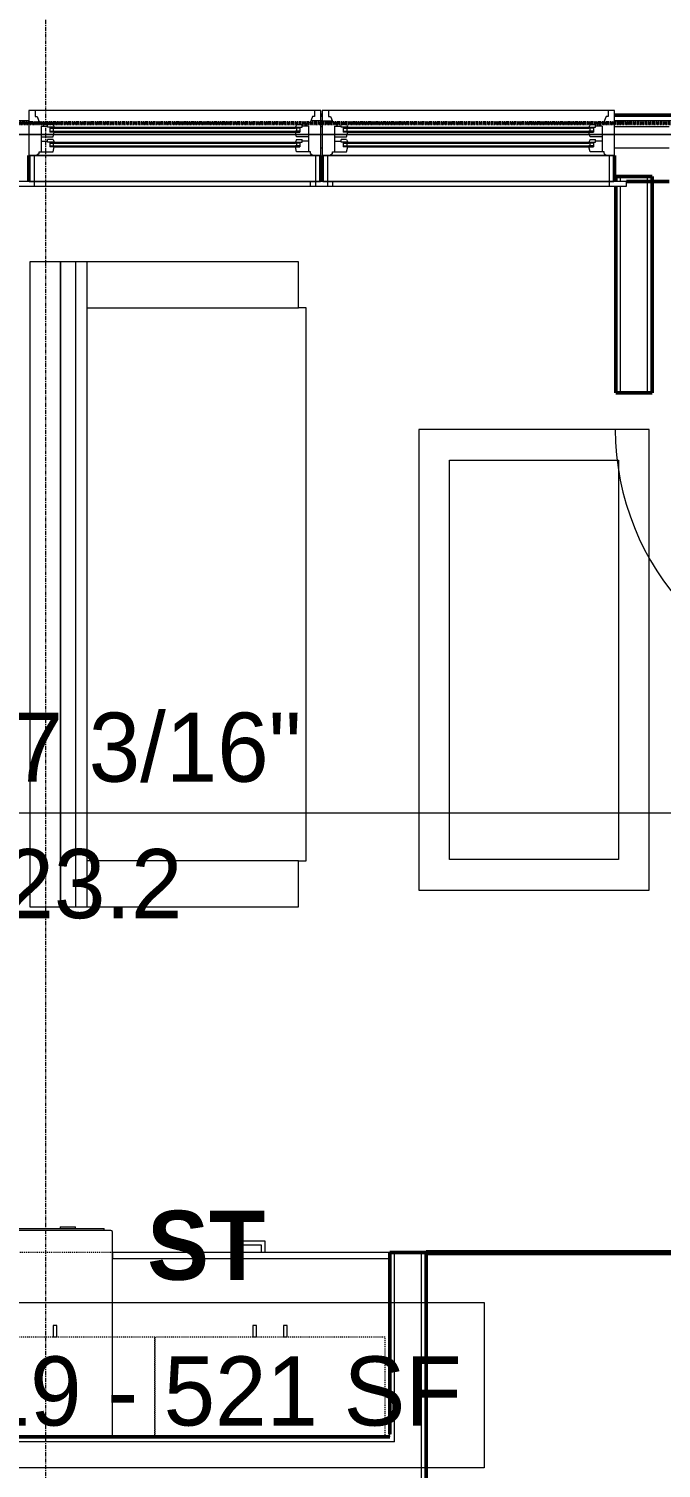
# Model space of a CAD drawing. Header units: inches. Extents: x -4266 to -1814, y 9706 to 12441.
# Drawn here: x -2829.5 to -2747.2, y 11913.5 to 12100.9 of the extents above; entities that cross this region are included whole.
import ezdxf

# ---------------------------------------------------------------- set-up
doc = ezdxf.new("R2010")
doc.units = ezdxf.units.IN
doc.header["$MEASUREMENT"] = 0
for name, pattern in [('Dash', [0.25, 0.125, -0.125]), ('Dash 1_16_', [0.125, 0.0625, -0.0625]), ('Double Dash 3_8_', [1, 0.375, -0.125, 0.125, -0.125, 0.125, -0.125]), ('Grid Line 1_2_', [0.875, 0.5, -0.125, 0.125, -0.125])]:
    doc.linetypes.add(name, pattern=pattern)
for name, color, linetype, lineweight in [('A-ANNO-DIMS', 211, 'Continuous', 9), ('A-ANNO-DIMS-96', 211, 'Continuous', 9), ('A-AREA-1', 90, 'Continuous', 70), ('A-AREA-IDEN', 2, 'Continuous', 9), ('A-DOOR-1', 7, 'Continuous', 9), ('A-DOOR-FRAM-1', 50, 'Continuous', 20), ('A-GLAZ-1', 7, 'Continuous', 9), ('A-GLAZ-2', 50, 'Continuous', 20), ('A-WALL-3', 250, 'Continuous', 50), ('A-WALL-4', 10, 'Continuous', 13), ('C-PROP-LINE-1', 250, 'Double Dash 3_8_', 50), ('C-PROP-LINE-2', 91, 'Dash 1_16_', 50), ('I-FURN', 30, 'Continuous', 9), ('I-FURN-1', 7, 'Continuous', 9), ('Q-CASE-2', 7, 'Continuous', 9), ('Q-CASE-4', 7, 'Dash', 9), ('Q-CASE-HDLN-1', 7, 'Dash', 9), ('Q-SPCQ-2', 7, 'Continuous', 9), ('S-GRID-1', 1, 'Grid Line 1_2_', 9)]:
    doc.layers.add(name, color=color, linetype=linetype, lineweight=lineweight)
doc.styles.add('Century Gothic', font='ufonts.com_century-gothic.ttf', dxfattribs={"height": 9})
doc.styles.add('Century Gothic_B', font='GOTHICB.TTF', dxfattribs={"height": 9})
doc.dimstyles.new('OD__1_16__Tol__', dxfattribs={"dimscale": 12, "dimtxt": 9.397514, "dimasz": 1, "dimexe": 0.75, "dimexo": 0.5, "dimgap": 0.125, "dimtad": 1, "dimdec": 4, "dimrnd": 0.0625, "dimzin": 3, "dimdsep": 46, "dimlunit": 4, "dimtxsty": 'Century Gothic', "dimblk1": 'OBLIQUE', "dimblk2": 'OBLIQUE', "dimsah": 1, "dimcen": 0.09, "dimdle": 0.75, "dimazin": 0, "dimtfac": 1, "dimtdec": 4, "dimtix": 1, "dimtmove": 0, "dimatfit": 3, "dimfxl": 1, "dimtvp": 1, "dimtfill": 1, "dimfrac": 2, "dimtolj": 1, "dimtzin": 0, "dimarcsym": 2})

# ---------------------------------------------------------------- blocks, each defined once
blk = doc.blocks.new('DIMBLOCK18-FLOOR PLAN - 1ST FLOOR')
at = {"layer": 'A-ANNO-DIMS-96', "lineweight": 50}
for p, q in [((-4038.48, 12087.19), (-4044.48, 12093.19)), ((-4038.48, 12087.19), (-4032.48, 12081.19)), ((-4038.48, 11782.99), (-4044.48, 11788.99)), ((-4038.48, 11782.99), (-4032.48, 11776.99))]:
    blk.add_line(p, q, dxfattribs=at)
at = {"layer": 'A-ANNO-DIMS-96'}
for p, q in [((-2526.32, 12087.19), (-4047.48, 12087.19)), ((-4038.48, 11782.99), (-4038.48, 12087.19)), ((-4038.48, 12087.19), (-2526.32, 12087.19)), ((-3753.32, 11782.99), (-4047.48, 11782.99)), ((-4038.48, 11782.99), (-3753.32, 11782.99))]:
    blk.add_line(p, q, dxfattribs=at)
at = {"layer": 'A-ANNO-DIMS-96', "color": 0, "char_height": 9, "attachment_point": 1, "rotation": 90, "line_spacing_factor": 0.984502, "style": 'Century Gothic', "bg_fill": 3, "box_fill_scale": 1.25, "bg_fill_color": 256, "bg_fill_true_color": 13158600, "bg_fill_transparency": 0}
for s, insert, width in [('25\' - 4 3/16"', (-4051.52, 11900.86), 82.1611), ('304.2', (-4033.75, 11919.35), 37.7691)]:
    blk.add_mtext(s, dxfattribs=dict(at, insert=insert, width=width))
blk = doc.blocks.new('_Oblique')
at = {"color": 0, "linetype": 'ByBlock', "lineweight": -2}
blk.add_line((-0.5, -0.5), (0.5, 0.5), dxfattribs=at)
blk = doc.blocks.new('DIMBLOCK35-FLOOR PLAN - 1ST FLOOR')
at = {"layer": 'A-ANNO-DIMS-96', "lineweight": 50}
for p, q in [((-2935.52, 11998.88), (-2929.52, 12004.88)), ((-2712.32, 11998.88), (-2706.32, 12004.88)), ((-2935.52, 11998.88), (-2941.52, 11992.88)), ((-2712.32, 11998.88), (-2718.32, 11992.88))]:
    blk.add_line(p, q, dxfattribs=at)
at = {"layer": 'A-ANNO-DIMS-96'}
for p, q in [((-2935.52, 12001.37), (-2935.52, 11989.88)), ((-2935.52, 11998.88), (-2935.52, 12001.37)), ((-2712.32, 12001.37), (-2712.32, 11989.88)), ((-2712.32, 11998.88), (-2712.32, 12001.37)), ((-2935.52, 11998.88), (-2712.32, 11998.88))]:
    blk.add_line(p, q, dxfattribs=at)
at = {"layer": 'A-ANNO-DIMS-96', "color": 0, "char_height": 9, "attachment_point": 1, "line_spacing_factor": 0.984502, "style": 'Century Gothic', "bg_fill": 3, "box_fill_scale": 1.25, "bg_fill_color": 256, "bg_fill_true_color": 13158600, "bg_fill_transparency": 0}
for s, insert, width in [('18\' - 7 3/16"', (-2858.16, 12011.92), 82.1611), ('223.2', (-2839.66, 11994.15), 37.7691)]:
    blk.add_mtext(s, dxfattribs=dict(at, insert=insert, width=width))

msp = doc.modelspace()

# ---------------------------------------------------------------- dimensions: what is measured, and where the dimension line sits
at = {"layer": 'A-ANNO-DIMS'}
dim = msp.add_linear_dim(base=(-4038.48434, 12087.1894), p1=(-3747.32374, 11782.9894), p2=(-2520.32374, 12087.1894), angle=90, dimstyle='OD__1_16__Tol__', override={"dimpost": '<>\\X', "dimfxl": 1264.146605}, dxfattribs=at)
dim.commit()
dim.dimension.update_dxf_attribs({"geometry": 'DIMBLOCK18-FLOOR PLAN - 1ST FLOOR', "text_midpoint": (-4038.48434, 11935.0894)})

# ---------------------------------------------------------------- next in the draw order: linework, layer by layer
at = {"layer": 'A-AREA-1'}
msp.add_line((-2777.81124, 11941.6144), (-2716.66124, 11941.6144), dxfattribs=at)
at = {"layer": 'A-AREA-IDEN', "flags": 128}
msp.add_lwpolyline([(-2845.76256, 11935.10425), (-2770.25705, 11935.10425), (-2770.25705, 11913.60819), (-2845.76256, 11913.60819)], close=True, dxfattribs=at)
at = {"layer": 'A-DOOR-FRAM-1'}
msp.add_line((-2829.54796, 12088.9394), (-2831.06124, 12088.9394), dxfattribs=at)
at = {"layer": 'A-GLAZ-1'}
for p, q in [((-2826.82921, 12088.0019), (-2826.23546, 12088.0019)), ((-2826.82921, 12087.6269), (-2826.23546, 12087.6269)), ((-2826.36046, 12088.0019), (-2826.36046, 12087.6269)), ((-2826.23546, 12088.1269), (-2794.83702, 12088.1269)), ((-2826.23546, 12088.0019), (-2794.83702, 12088.0019)), ((-2826.23546, 12087.6269), (-2794.83702, 12087.6269)), ((-2826.23546, 12087.5019), (-2794.83702, 12087.5019)), ((-2794.24327, 12088.0019), (-2794.83702, 12088.0019)), ((-2794.24327, 12087.6269), (-2794.83702, 12087.6269)), ((-2794.71202, 12088.0019), (-2794.71202, 12087.6269)), ((-2788.61671, 12088.0019), (-2788.02296, 12088.0019)), ((-2788.61671, 12087.6269), (-2788.02296, 12087.6269)), ((-2788.14796, 12088.0019), (-2788.14796, 12087.6269)), ((-2788.02296, 12088.1269), (-2756.62452, 12088.1269)), ((-2788.02296, 12088.0019), (-2756.62452, 12088.0019)), ((-2788.02296, 12087.6269), (-2756.62452, 12087.6269)), ((-2788.02296, 12087.5019), (-2756.62452, 12087.5019)), ((-2756.03077, 12088.0019), (-2756.62452, 12088.0019)), ((-2756.03077, 12087.6269), (-2756.62452, 12087.6269)), ((-2756.49952, 12088.0019), (-2756.49952, 12087.6269)), ((-2826.82921, 12086.0644), (-2826.23546, 12086.0644)), ((-2826.82921, 12085.6894), (-2826.23546, 12085.6894)), ((-2826.36046, 12086.0644), (-2826.36046, 12085.6894)), ((-2826.23546, 12086.1894), (-2794.83702, 12086.1894)), ((-2826.23546, 12086.0644), (-2794.83702, 12086.0644)), ((-2826.23546, 12085.6894), (-2794.83702, 12085.6894)), ((-2826.23546, 12085.5644), (-2794.83702, 12085.5644)), ((-2794.24327, 12086.0644), (-2794.83702, 12086.0644)), ((-2794.24327, 12085.6894), (-2794.83702, 12085.6894)), ((-2794.71202, 12086.0644), (-2794.71202, 12085.6894)), ((-2788.61671, 12086.0644), (-2788.02296, 12086.0644)), ((-2788.61671, 12085.6894), (-2788.02296, 12085.6894)), ((-2788.14796, 12086.0644), (-2788.14796, 12085.6894)), ((-2788.02296, 12086.1894), (-2756.62452, 12086.1894)), ((-2788.02296, 12086.0644), (-2756.62452, 12086.0644)), ((-2788.02296, 12085.6894), (-2756.62452, 12085.6894)), ((-2788.02296, 12085.5644), (-2756.62452, 12085.5644)), ((-2756.03077, 12086.0644), (-2756.62452, 12086.0644)), ((-2756.03077, 12085.6894), (-2756.62452, 12085.6894)), ((-2756.49952, 12086.0644), (-2756.49952, 12085.6894)), ((-2791.58702, 12084.4394), (-2829.48546, 12084.4394)), ((-2829.48546, 12084.4394), (-2829.48546, 12081.0644)), ((-2828.86046, 12084.4394), (-2828.86046, 12081.0644)), ((-2792.21202, 12084.4394), (-2792.21202, 12081.0644)), ((-2791.58702, 12081.0644), (-2791.58702, 12084.4394)), ((-2753.37452, 12084.4394), (-2791.27296, 12084.4394)), ((-2791.27296, 12084.4394), (-2791.27296, 12081.0644)), ((-2790.64796, 12084.4394), (-2790.64796, 12081.0644)), ((-2753.99952, 12084.4394), (-2753.99952, 12081.0644)), ((-2753.37452, 12081.0644), (-2753.37452, 12084.4394)), ((-2789.96202, 12081.0644), (-2831.11046, 12081.0644)), ((-2829.48546, 12081.0644), (-2791.58702, 12081.0644)), ((-2828.86046, 12081.0644), (-2828.86046, 12080.4394)), ((-2751.74952, 12081.0644), (-2792.89796, 12081.0644)), ((-2792.89796, 12081.0644), (-2792.89796, 12080.4394)), ((-2792.21202, 12081.0644), (-2792.21202, 12080.4394)), ((-2791.27296, 12081.0644), (-2753.37452, 12081.0644)), ((-2790.64796, 12081.0644), (-2790.64796, 12080.4394)), ((-2789.96202, 12080.4394), (-2789.96202, 12081.0644)), ((-2753.99952, 12081.0644), (-2753.99952, 12080.4394)), ((-2751.74952, 12080.4394), (-2751.74952, 12081.0644)), ((-2831.11046, 12080.4394), (-2789.96202, 12080.4394)), ((-2792.89796, 12080.4394), (-2751.74952, 12080.4394))]:
    msp.add_line(p, q, dxfattribs=at)
at = {"layer": 'A-GLAZ-2'}
for p, q in [((-2829.54796, 12088.9394), (-2831.04796, 12088.9394)), ((-2791.52452, 12090.3144), (-2829.54796, 12090.3144)), ((-2829.54796, 12090.3144), (-2829.54796, 12084.4394)), ((-2828.73546, 12090.3144), (-2828.73546, 12089.5019)), ((-2828.73546, 12089.5019), (-2828.46077, 12089.5019)), ((-2828.46077, 12089.5019), (-2828.14171, 12088.6894)), ((-2828.14171, 12088.6894), (-2827.67296, 12088.6894)), ((-2827.67296, 12088.6894), (-2827.67296, 12088.2519)), ((-2793.39952, 12088.6894), (-2793.39952, 12088.2519)), ((-2792.93077, 12088.6894), (-2793.39952, 12088.6894)), ((-2792.6117, 12089.5019), (-2792.93077, 12088.6894)), ((-2791.33546, 12088.9394), (-2792.83546, 12088.9394)), ((-2792.33702, 12089.5019), (-2792.6117, 12089.5019)), ((-2792.33702, 12090.3144), (-2792.33702, 12089.5019)), ((-2791.52452, 12084.4394), (-2791.52452, 12090.3144)), ((-2791.52452, 12088.9394), (-2790.02452, 12088.9394)), ((-2753.31202, 12090.3144), (-2791.33546, 12090.3144)), ((-2791.33546, 12090.3144), (-2791.33546, 12084.4394)), ((-2790.52296, 12090.3144), (-2790.52296, 12089.5019)), ((-2790.52296, 12089.5019), (-2790.24827, 12089.5019)), ((-2790.24827, 12089.5019), (-2789.92921, 12088.6894)), ((-2789.92921, 12088.6894), (-2789.46046, 12088.6894)), ((-2789.46046, 12088.6894), (-2789.46046, 12088.2519)), ((-2755.18702, 12088.6894), (-2755.18702, 12088.2519)), ((-2754.71827, 12088.6894), (-2755.18702, 12088.6894)), ((-2754.3992, 12089.5019), (-2754.71827, 12088.6894)), ((-2754.12452, 12089.5019), (-2754.3992, 12089.5019)), ((-2754.12452, 12090.3144), (-2754.12452, 12089.5019)), ((-2753.31202, 12084.4394), (-2753.31202, 12090.3144)), ((-2753.31202, 12088.9394), (-2751.81202, 12088.9394)), ((-2827.95421, 12088.2519), (-2827.11046, 12088.2519)), ((-2827.95421, 12088.2519), (-2827.95421, 12084.9394)), ((-2827.95421, 12086.8769), (-2826.39171, 12086.8769)), ((-2826.39171, 12088.47065), (-2827.11046, 12088.47065)), ((-2827.11046, 12088.1269), (-2827.11046, 12088.47065)), ((-2826.23858, 12088.1269), (-2827.11046, 12088.1269)), ((-2826.82921, 12088.1269), (-2826.82921, 12087.5019)), ((-2826.23546, 12087.5019), (-2826.82921, 12087.5019)), ((-2826.39171, 12088.47065), (-2826.23858, 12088.1269)), ((-2826.39171, 12086.8769), (-2826.23546, 12087.5019)), ((-2794.83702, 12087.5019), (-2794.24327, 12087.5019)), ((-2794.68077, 12086.8769), (-2794.83702, 12087.5019)), ((-2794.68077, 12088.47065), (-2794.83389, 12088.1269)), ((-2794.83389, 12088.1269), (-2793.96202, 12088.1269)), ((-2794.68077, 12088.47065), (-2793.96202, 12088.47065)), ((-2793.11827, 12086.8769), (-2794.68077, 12086.8769)), ((-2794.24327, 12088.1269), (-2794.24327, 12087.5019)), ((-2793.96202, 12088.1269), (-2793.96202, 12088.47065)), ((-2793.11827, 12088.2519), (-2793.96202, 12088.2519)), ((-2793.11827, 12088.2519), (-2793.11827, 12084.9394)), ((-2789.74171, 12088.2519), (-2788.89796, 12088.2519)), ((-2789.74171, 12088.2519), (-2789.74171, 12084.9394)), ((-2789.74171, 12086.8769), (-2788.17921, 12086.8769)), ((-2788.17921, 12088.47065), (-2788.89796, 12088.47065)), ((-2788.89796, 12088.1269), (-2788.89796, 12088.47065)), ((-2788.02608, 12088.1269), (-2788.89796, 12088.1269)), ((-2788.61671, 12088.1269), (-2788.61671, 12087.5019)), ((-2788.02296, 12087.5019), (-2788.61671, 12087.5019)), ((-2788.17921, 12088.47065), (-2788.02608, 12088.1269)), ((-2788.17921, 12086.8769), (-2788.02296, 12087.5019)), ((-2756.62452, 12087.5019), (-2756.03077, 12087.5019)), ((-2756.46827, 12086.8769), (-2756.62452, 12087.5019)), ((-2756.46827, 12088.47065), (-2756.62139, 12088.1269)), ((-2756.62139, 12088.1269), (-2755.74952, 12088.1269)), ((-2756.46827, 12088.47065), (-2755.74952, 12088.47065)), ((-2754.90577, 12086.8769), (-2756.46827, 12086.8769)), ((-2756.03077, 12088.1269), (-2756.03077, 12087.5019)), ((-2755.74952, 12088.1269), (-2755.74952, 12088.47065)), ((-2754.90577, 12088.2519), (-2755.74952, 12088.2519)), ((-2754.90577, 12088.2519), (-2754.90577, 12084.9394)), ((-2828.20421, 12084.71956), (-2828.20421, 12084.9394)), ((-2828.20421, 12084.9394), (-2826.39171, 12084.9394)), ((-2827.95421, 12086.3144), (-2827.11046, 12086.3144)), ((-2826.39171, 12086.53315), (-2827.11046, 12086.53315)), ((-2827.11046, 12086.1894), (-2827.11046, 12086.53315)), ((-2826.23858, 12086.1894), (-2827.11046, 12086.1894)), ((-2826.82921, 12086.1894), (-2826.82921, 12085.5644)), ((-2826.23546, 12085.5644), (-2826.82921, 12085.5644)), ((-2826.39171, 12086.53315), (-2826.23858, 12086.1894)), ((-2826.39171, 12084.9394), (-2826.23546, 12085.5644)), ((-2794.83702, 12085.5644), (-2794.24327, 12085.5644)), ((-2794.68077, 12084.9394), (-2794.83702, 12085.5644)), ((-2794.68077, 12086.53315), (-2794.83389, 12086.1894)), ((-2794.83389, 12086.1894), (-2793.96202, 12086.1894)), ((-2794.68077, 12086.53315), (-2793.96202, 12086.53315)), ((-2792.86827, 12084.9394), (-2794.68077, 12084.9394)), ((-2794.24327, 12086.1894), (-2794.24327, 12085.5644)), ((-2793.96202, 12086.1894), (-2793.96202, 12086.53315)), ((-2793.11827, 12086.3144), (-2793.96202, 12086.3144)), ((-2792.86827, 12084.71956), (-2792.86827, 12084.9394)), ((-2789.99171, 12084.71956), (-2789.99171, 12084.9394)), ((-2789.99171, 12084.9394), (-2788.17921, 12084.9394)), ((-2789.74171, 12086.3144), (-2788.89796, 12086.3144)), ((-2788.17921, 12086.53315), (-2788.89796, 12086.53315)), ((-2788.89796, 12086.1894), (-2788.89796, 12086.53315)), ((-2788.02608, 12086.1894), (-2788.89796, 12086.1894)), ((-2788.61671, 12086.1894), (-2788.61671, 12085.5644)), ((-2788.02296, 12085.5644), (-2788.61671, 12085.5644)), ((-2788.17921, 12086.53315), (-2788.02608, 12086.1894)), ((-2788.17921, 12084.9394), (-2788.02296, 12085.5644)), ((-2756.62452, 12085.5644), (-2756.03077, 12085.5644)), ((-2756.46827, 12084.9394), (-2756.62452, 12085.5644)), ((-2756.46827, 12086.53315), (-2756.62139, 12086.1894)), ((-2756.62139, 12086.1894), (-2755.74952, 12086.1894)), ((-2756.46827, 12086.53315), (-2755.74952, 12086.53315)), ((-2754.65577, 12084.9394), (-2756.46827, 12084.9394)), ((-2756.03077, 12086.1894), (-2756.03077, 12085.5644)), ((-2755.74952, 12086.1894), (-2755.74952, 12086.53315)), ((-2754.90577, 12086.3144), (-2755.74952, 12086.3144)), ((-2754.65577, 12084.71956), (-2754.65577, 12084.9394)), ((-2829.54796, 12084.4394), (-2791.52452, 12084.4394)), ((-2828.20421, 12084.71956), (-2828.53809, 12084.4394)), ((-2792.86827, 12084.71956), (-2792.53439, 12084.4394)), ((-2791.33546, 12084.4394), (-2753.31202, 12084.4394)), ((-2789.99171, 12084.71956), (-2790.32559, 12084.4394)), ((-2754.65577, 12084.71956), (-2754.32189, 12084.4394))]:
    msp.add_line(p, q, dxfattribs=at)
at = {"layer": 'A-WALL-3'}
for p, q in [((-2791.33546, 12089.6894), (-2791.52452, 12089.6894)), ((-2712.32374, 12089.6894), (-2753.31202, 12089.6894)), ((-2829.54796, 12081.0644), (-2829.54796, 12084.4394)), ((-2791.52452, 12084.4394), (-2791.52452, 12081.0644)), ((-2791.33546, 12081.0644), (-2791.33546, 12084.4394)), ((-2753.31202, 12084.4394), (-2753.31202, 12081.0644)), ((-2753.12374, 12081.6894), (-2753.12374, 12081.0644)), ((-2748.37374, 12081.6894), (-2753.12374, 12081.6894)), ((-2751.74952, 12081.0644), (-2746.19874, 12081.0644)), ((-2748.37374, 12053.5394), (-2748.37374, 12081.6894)), ((-2753.12374, 12080.4394), (-2753.12374, 12053.5394)), ((-2753.12374, 12053.5394), (-2748.37374, 12053.5394)), ((-2782.56124, 11941.6144), (-2782.56124, 11917.9894)), ((-2777.81124, 11941.6144), (-2782.56124, 11941.6144)), ((-2777.81124, 11833.20981), (-2777.81124, 11941.6144)), ((-2782.56124, 11917.6144), (-2907.77654, 11917.6144))]:
    msp.add_line(p, q, dxfattribs=at)
at = {"layer": 'A-WALL-4'}
for p, q in [((-2791.33546, 12088.9394), (-2791.52452, 12088.9394)), ((-2712.32374, 12088.9394), (-2753.31202, 12088.9394)), ((-2791.33546, 12088.1894), (-2791.52452, 12088.1894)), ((-2791.33546, 12087.1894), (-2791.52452, 12087.1894)), ((-2746.19874, 12088.1894), (-2753.31202, 12088.1894)), ((-2746.19874, 12087.1894), (-2753.31202, 12087.1894)), ((-2791.33546, 12085.3769), (-2791.52452, 12085.3769)), ((-2746.19874, 12085.3769), (-2753.31202, 12085.3769)), ((-2752.49874, 12081.0644), (-2752.49874, 12081.6894)), ((-2748.99874, 12053.5394), (-2748.99874, 12081.6894)), ((-2752.49874, 12053.5394), (-2752.49874, 12080.4394)), ((-2781.93624, 11917.9894), (-2781.93624, 11941.6144)), ((-2778.43624, 11833.83481), (-2778.43624, 11941.6144)), ((-2782.56124, 11916.9894), (-2933.90014, 11916.9894)), ((-2781.93624, 11916.9894), (-2782.56124, 11916.9894)), ((-2781.93624, 11917.6144), (-2781.93624, 11917.9894)), ((-2781.93624, 11916.9894), (-2781.93624, 11917.6144))]:
    msp.add_line(p, q, dxfattribs=at)
at = {"layer": 'C-PROP-LINE-1'}
msp.add_line((-3833.41046, 12088.68951), (-1910.89642, 12088.68951), dxfattribs=at)
at = {"layer": 'C-PROP-LINE-2'}
msp.add_line((-2099.26202, 12088.5894), (-3832.16202, 12088.5894), dxfattribs=at)
at = {"layer": 'I-FURN'}
for p, q in [((-2821.93019, 12070.6144), (-2825.43019, 12070.6144)), ((-2794.43019, 12070.6144), (-2821.93019, 12070.6144)), ((-2794.43019, 12064.6144), (-2794.43019, 12070.6144)), ((-2821.93019, 12064.6144), (-2794.43019, 12064.6144)), ((-2793.43019, 12064.6144), (-2794.43019, 12064.6144))]:
    msp.add_line(p, q, dxfattribs=at)
at = {"layer": 'I-FURN-1'}
for p, q in [((-2825.43019, 12070.6144), (-2829.43019, 12070.6144)), ((-2748.78624, 12048.7894), (-2778.78624, 12048.7894)), ((-2774.78624, 12044.7894), (-2752.78624, 12044.7894))]:
    msp.add_line(p, q, dxfattribs=at)
at = {"layer": 'Q-CASE-2'}
for p, q in [((-2798.77514, 11943.1144), (-2802.52514, 11943.1144)), ((-2802.52514, 11943.1144), (-2802.52514, 11941.6144)), ((-2802.02577, 11942.61502), (-2799.27451, 11942.61502)), ((-2802.02577, 11941.6144), (-2802.02577, 11942.61502)), ((-2799.27451, 11942.61502), (-2799.27451, 11941.6144)), ((-2798.77514, 11941.6144), (-2798.77514, 11943.1144)), ((-2818.65014, 11941.6144), (-2818.65014, 11940.8644)), ((-2782.65014, 11941.6144), (-2818.65014, 11941.6144)), ((-2818.65014, 11917.6144), (-2818.65014, 11940.8644)), ((-2818.65014, 11940.8644), (-2782.65014, 11940.8644)), ((-2802.52514, 11941.6144), (-2802.02577, 11941.6144)), ((-2798.77514, 11941.6144), (-2799.27451, 11941.6144)), ((-2782.65014, 11940.8644), (-2782.65014, 11941.6144)), ((-2782.65014, 11940.8644), (-2782.65014, 11917.6144)), ((-2825.90014, 11932.11365), (-2826.38859, 11932.11365)), ((-2826.38859, 11932.11365), (-2826.38859, 11930.6144)), ((-2825.90014, 11930.6144), (-2825.90014, 11932.11365)), ((-2799.90014, 11932.11365), (-2800.38859, 11932.11365)), ((-2800.38859, 11932.11365), (-2800.38859, 11930.6144)), ((-2799.90014, 11930.6144), (-2799.90014, 11932.11365)), ((-2795.90014, 11932.11365), (-2796.38859, 11932.11365)), ((-2796.38859, 11932.11365), (-2796.38859, 11930.6144)), ((-2795.90014, 11930.6144), (-2795.90014, 11932.11365)), ((-2825.90014, 11930.6144), (-2826.38859, 11930.6144)), ((-2799.90014, 11930.6144), (-2800.38859, 11930.6144)), ((-2795.90014, 11930.6144), (-2796.38859, 11930.6144))]:
    msp.add_line(p, q, dxfattribs=at)
at = {"layer": 'Q-CASE-4'}
for p, q in [((-2813.15014, 11930.6144), (-2843.15014, 11930.6144)), ((-2813.15014, 11917.6144), (-2813.15014, 11930.6144)), ((-2813.15014, 11930.6144), (-2813.15014, 11917.6144)), ((-2783.15014, 11930.6144), (-2813.15014, 11930.6144)), ((-2783.15014, 11917.6144), (-2783.15014, 11930.6144)), ((-2843.15014, 11917.6144), (-2813.15014, 11917.6144)), ((-2813.15014, 11917.6144), (-2783.15014, 11917.6144))]:
    msp.add_line(p, q, dxfattribs=at)
at = {"layer": 'Q-CASE-HDLN-1'}
for p, q in [((-2782.56124, 11941.6144), (-2918.77654, 11941.6144)), ((-2782.56124, 11917.6144), (-2782.56124, 11917.9894))]:
    msp.add_line(p, q, dxfattribs=at)
at = {"layer": 'Q-SPCQ-2'}
for p, q in [((-2818.84699, 11944.4894), (-2841.57829, 11944.4894)), ((-2841.55721, 11944.7394), (-2819.74309, 11944.7394)), ((-2825.44269, 11944.9894), (-2825.44269, 11944.7394)), ((-2825.44269, 11944.9894), (-2824.45843, 11944.9894)), ((-2824.45843, 11944.9894), (-2823.47418, 11944.9894)), ((-2823.47418, 11944.7394), (-2823.47418, 11944.9894)), ((-2819.74309, 11944.4894), (-2819.74309, 11944.7394)), ((-2818.65014, 11917.6144), (-2818.65014, 11944.29255))]:
    msp.add_line(p, q, dxfattribs=at)
for end in [90, 75]:
    msp.add_arc((-2818.84699, 11944.29255), 0.19685, 0, end, dxfattribs=at)

# ---------------------------------------------------------------- next in the draw order: texts
at = {"layer": 'A-AREA-IDEN', "char_height": 9, "attachment_point": 1}
for s, insert, width, style in [('ST', (-2814.13264, 11947.0724), 14.544, 'Century Gothic_B'), ('119 - 521 SF', (-2842.76256, 11928.10425), 83.931, 'Century Gothic')]:
    msp.add_mtext(s, dxfattribs=dict(at, insert=insert, width=width, style=style))

# ---------------------------------------------------------------- next in the draw order: dimensions: what is measured, and where the dimension line sits
at = {"layer": 'A-ANNO-DIMS'}
dim = msp.add_linear_dim(base=(-2712.32374, 11998.88413), p1=(-2935.52374, 12007.36941), p2=(-2712.32374, 12007.36941), dimstyle='OD__1_16__Tol__', override={"dimpost": '<>\\X', "dimfxl": 223.2}, dxfattribs=at)
dim.commit()
dim.dimension.update_dxf_attribs({"geometry": 'DIMBLOCK35-FLOOR PLAN - 1ST FLOOR', "text_midpoint": (-2823.92374, 11998.88413)})

# ---------------------------------------------------------------- next in the draw order: linework, layer by layer
at = {"layer": 'A-DOOR-1'}
msp.add_arc((-2719.12374, 12048.7894), 34.06659, 180, 266.634313, dxfattribs=at)
at = {"layer": 'I-FURN'}
for p, q in [((-2825.43019, 11986.6144), (-2825.43019, 12070.6144)), ((-2825.43019, 12070.6144), (-2825.43019, 11986.6144)), ((-2823.43019, 11986.6144), (-2823.43019, 12070.6144)), ((-2821.93019, 11986.6144), (-2821.93019, 12070.6144)), ((-2793.43019, 11992.6144), (-2793.43019, 12064.6144)), ((-2794.43019, 11992.6144), (-2821.93019, 11992.6144)), ((-2794.43019, 11992.6144), (-2793.43019, 11992.6144)), ((-2794.43019, 11986.6144), (-2794.43019, 11992.6144)), ((-2825.43019, 11986.6144), (-2821.93019, 11986.6144)), ((-2821.93019, 11986.6144), (-2794.43019, 11986.6144))]:
    msp.add_line(p, q, dxfattribs=at)
at = {"layer": 'I-FURN-1'}
for p, q in [((-2829.43019, 12070.6144), (-2829.43019, 11986.6144)), ((-2778.78624, 12048.7894), (-2778.78624, 11988.7894)), ((-2748.78624, 11988.7894), (-2748.78624, 12048.7894)), ((-2774.78624, 11992.7894), (-2774.78624, 12044.7894)), ((-2752.78624, 12044.7894), (-2752.78624, 11992.7894)), ((-2752.78624, 11992.7894), (-2774.78624, 11992.7894)), ((-2778.78624, 11988.7894), (-2748.78624, 11988.7894)), ((-2829.43019, 11986.6144), (-2825.43019, 11986.6144))]:
    msp.add_line(p, q, dxfattribs=at)
at = {"layer": 'S-GRID-1'}
msp.add_line((-2827.32374, 9836.17969), (-2827.32374, 12376.79045), dxfattribs=at)

doc.saveas('drawing.dxf')
